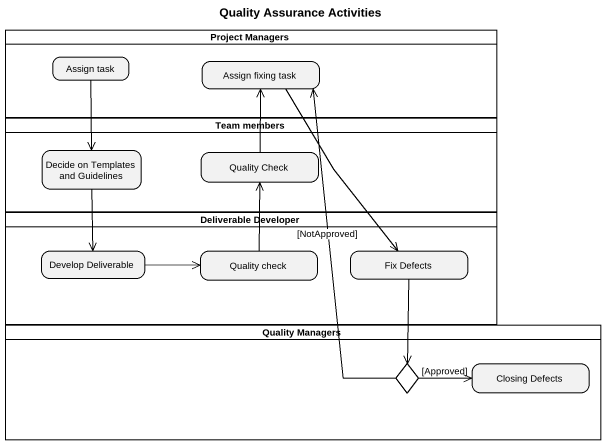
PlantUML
@startuml
title Quality Assurance Activities
hide empty description
state "Project Managers" as Project_Managers <<partition>> {
  state "Assign task" as Assign_task
  state "Assign fixing task" as Assign_fixing_task
}
state "Team members" as Team_members <<partition>> {
  state "Decide on Templates and Guidelines" as Decide_on_Templates_and
  state "Quality Check" as Quality_Check
}
state "Deliverable Developer" as Deliverable_Developer <<partition>> {
  state "Develop Deliverable" as Develop_Deliverable
  state "Quality check" as Quality_check
  state "Fix Defects" as Fix_Defects
}
state "Quality Managers" as Quality_Managers <<partition>> {
  state choice1 <<choice>>
  state "Closing Defects" as Closing_Defects
}
Assign_task --> Decide_on_Templates_and
Assign_fixing_task --> Fix_Defects
Decide_on_Templates_and --> Develop_Deliverable
Quality_Check -up-> Assign_fixing_task
Develop_Deliverable -right-> Quality_check
Quality_check -up-> Quality_Check
Fix_Defects --> choice1
choice1 -up-> Assign_fixing_task : [NotApproved]
choice1 -right-> Closing_Defects : [Approved]
@enduml
